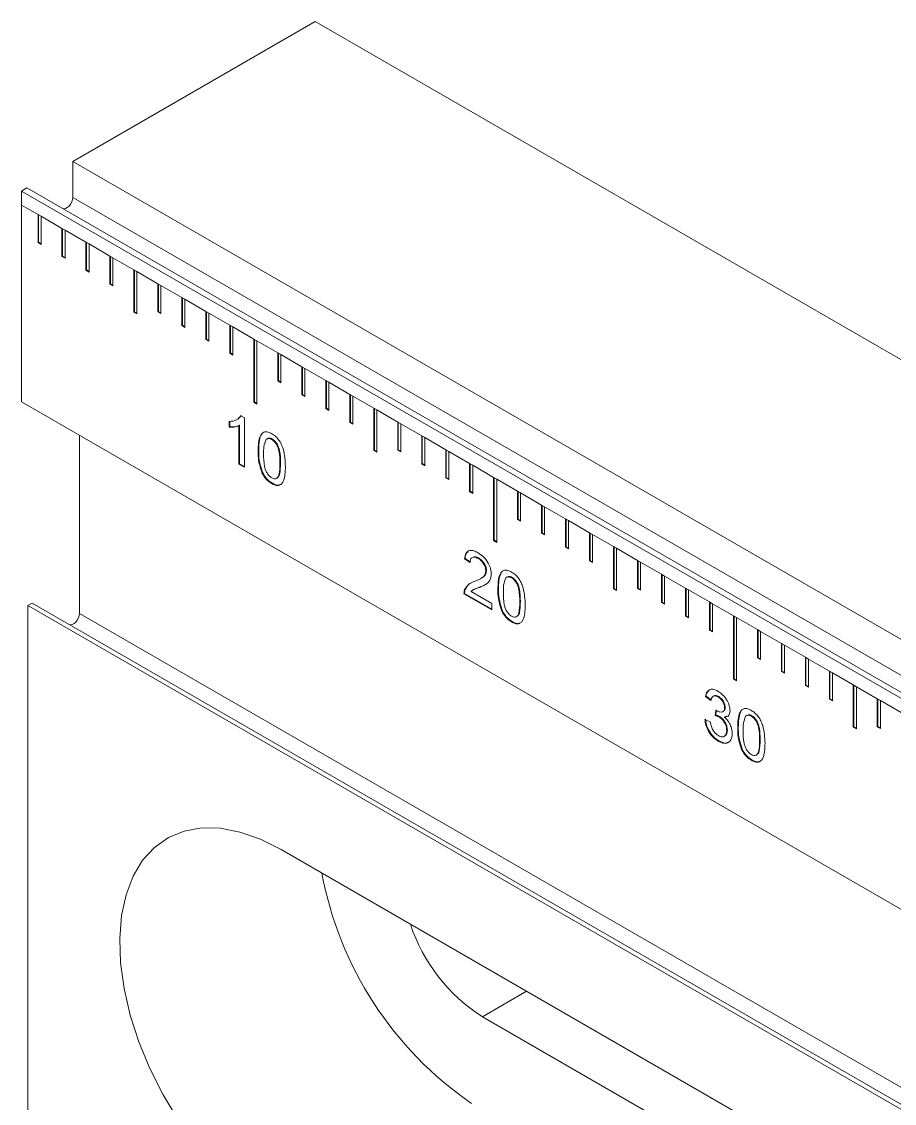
# Model space of a CAD drawing. Header units: inches. Extents: x 0.1 to 10.9, y 0 to 8.5.
# Drawn here: x 8.2543 to 8.592, y 3.1024 to 3.5212 of the extents above; entities that cross this region are included whole.
import ezdxf

# ---------------------------------------------------------------- set-up
doc = ezdxf.new("R2010")
doc.units = ezdxf.units.IN
doc.header["$MEASUREMENT"] = 0

msp = doc.modelspace()

# ---------------------------------------------------------------- linework, layer by layer
at = {"color": 7, "linetype": 'Continuous', "lineweight": 18}
for p, q in [((8.2740830136, 3.4670843556), (8.3678925133, 3.521239427)), ((10.6879098623, 2.1819219195), (8.3678925133, 3.521239427)), ((10.5941003627, 2.1277668481), (8.2740830136, 3.4670843556)), ((8.2740830136, 3.453178153), (8.2740830136, 3.4670843556)), ((8.2542840238, 3.455654642), (8.2563501854, 3.4568474117)), ((8.2542840238, 3.455654642), (8.2542840238, 3.4502114789)), ((8.2542840238, 3.455654642), (10.5743013728, 2.1163371346)), ((10.5763675344, 2.1175299043), (8.2563501854, 3.4568474117)), ((10.5941003627, 2.1138606456), (8.2740830136, 3.453178153)), ((8.2606173621, 3.4465553205), (8.2542840238, 3.4502114789)), ((8.2542840238, 3.4502114789), (8.2542840238, 3.3740010031)), ((8.2617958734, 3.4458749805), (8.2606173621, 3.4465553205)), ((8.2606173621, 3.4465553205), (8.2606173621, 3.4356681097)), ((8.2608530643, 3.4464192525), (8.2608530643, 3.4358041777)), ((8.2698969786, 3.4411983119), (8.2617958734, 3.4458749805)), ((8.2617958734, 3.4349877696), (8.2617958734, 3.4458749805)), ((8.2710754899, 3.4405179718), (8.2698969786, 3.4411983119)), ((8.2698969786, 3.4411983119), (8.2698969786, 3.4303111011)), ((8.2701326809, 3.4410622439), (8.2701326809, 3.4304471691)), ((8.2791765952, 3.4358413033), (8.2710754899, 3.4405179718)), ((8.2710754899, 3.429630761), (8.2710754899, 3.4405179718)), ((8.2608530643, 3.4358041777), (8.2606173621, 3.4356681097)), ((8.2606173621, 3.4356681097), (8.2617958734, 3.4349877696)), ((8.2608530643, 3.4358041777), (8.2617958734, 3.4352599057)), ((8.2803551065, 3.4351609632), (8.2791765952, 3.4358413033)), ((8.2791765952, 3.4358413033), (8.2791765952, 3.4249540925)), ((8.2794122974, 3.4357052353), (8.2794122974, 3.4250901605)), ((8.2884562117, 3.4304842947), (8.2803551065, 3.4351609632)), ((8.2803551065, 3.4242737524), (8.2803551065, 3.4351609632)), ((8.2701326809, 3.4304471691), (8.2698969786, 3.4303111011)), ((8.2698969786, 3.4303111011), (8.2710754899, 3.429630761)), ((8.2701326809, 3.4304471691), (8.2710754899, 3.4299028971)), ((8.289634723, 3.4298039546), (8.2884562117, 3.4304842947)), ((8.2884562117, 3.4304842947), (8.2884562117, 3.4195970839)), ((8.288691914, 3.4303482267), (8.288691914, 3.4197331519)), ((8.2977358283, 3.4251272861), (8.289634723, 3.4298039546)), ((8.289634723, 3.4189167438), (8.289634723, 3.4298039546)), ((8.2794122974, 3.4250901605), (8.2791765952, 3.4249540925)), ((8.2791765952, 3.4249540925), (8.2803551065, 3.4242737524)), ((8.2794122974, 3.4250901605), (8.2803551065, 3.4245458884)), ((8.2989143396, 3.424446946), (8.2977358283, 3.4251272861)), ((8.2977358283, 3.4251272861), (8.2977358283, 3.4087964699)), ((8.2979715305, 3.4249912181), (8.2979715305, 3.4089325379)), ((8.3070154448, 3.4197702775), (8.2989143396, 3.424446946)), ((8.2989143396, 3.4081161298), (8.2989143396, 3.424446946)), ((8.288691914, 3.4197331519), (8.2884562117, 3.4195970839)), ((8.2884562117, 3.4195970839), (8.289634723, 3.4189167438)), ((8.288691914, 3.4197331519), (8.289634723, 3.4191888798)), ((8.3081939561, 3.4190899374), (8.3070154448, 3.4197702775)), ((8.3070154448, 3.4197702775), (8.3070154448, 3.4088830667)), ((8.3072511471, 3.4196342095), (8.3072511471, 3.4090191347)), ((8.3162950614, 3.4144132689), (8.3081939561, 3.4190899374)), ((8.3081939561, 3.4082027266), (8.3081939561, 3.4190899374)), ((8.3174735727, 3.4137329288), (8.3162950614, 3.4144132689)), ((8.3162950614, 3.4144132689), (8.3162950614, 3.4035260581)), ((8.3165307636, 3.4142772009), (8.3165307636, 3.4036621261)), ((8.3255746779, 3.4090562603), (8.3174735727, 3.4137329288)), ((8.3174735727, 3.402845718), (8.3174735727, 3.4137329288)), ((8.2979715305, 3.4089325379), (8.2977358283, 3.4087964699)), ((8.2977358283, 3.4087964699), (8.2989143396, 3.4081161298)), ((8.2979715305, 3.4089325379), (8.2989143396, 3.4083882658)), ((8.3072511471, 3.4090191347), (8.3070154448, 3.4088830667)), ((8.3070154448, 3.4088830667), (8.3081939561, 3.4082027266)), ((8.3072511471, 3.4090191347), (8.3081939561, 3.4084748626)), ((8.3267531892, 3.4083759202), (8.3255746779, 3.4090562603)), ((8.3255746779, 3.4090562603), (8.3255746779, 3.3981690495)), ((8.3258103802, 3.4089201923), (8.3258103802, 3.3983051175)), ((8.3348542945, 3.4036992517), (8.3267531892, 3.4083759202)), ((8.3267531892, 3.3974887094), (8.3267531892, 3.4083759202)), ((8.3165307636, 3.4036621261), (8.3162950614, 3.4035260581)), ((8.3162950614, 3.4035260581), (8.3174735727, 3.402845718)), ((8.3165307636, 3.4036621261), (8.3174735727, 3.403117854)), ((8.3360328058, 3.4030189116), (8.3348542945, 3.4036992517)), ((8.3348542945, 3.4036992517), (8.3348542945, 3.3928120409)), ((8.3350899967, 3.4035631837), (8.3350899967, 3.3929481089)), ((8.344133911, 3.3983422431), (8.3360328058, 3.4030189116)), ((8.3360328058, 3.3921317008), (8.3360328058, 3.4030189116)), ((8.3258103802, 3.3983051175), (8.3255746779, 3.3981690495)), ((8.3255746779, 3.3981690495), (8.3267531892, 3.3974887094)), ((8.3258103802, 3.3983051175), (8.3267531892, 3.3977608454)), ((8.3453124223, 3.397661903), (8.344133911, 3.3983422431)), ((8.344133911, 3.3983422431), (8.344133911, 3.3738460187)), ((8.3443696133, 3.3982061751), (8.3443696133, 3.3739820867)), ((8.3534135276, 3.3929852345), (8.3453124223, 3.397661903)), ((8.3453124223, 3.3731656786), (8.3453124223, 3.397661903)), ((8.3350899967, 3.3929481089), (8.3348542945, 3.3928120409)), ((8.3348542945, 3.3928120409), (8.3360328058, 3.3921317008)), ((8.3350899967, 3.3929481089), (8.3360328058, 3.3924038368)), ((8.3545920389, 3.3923048944), (8.3534135276, 3.3929852345)), ((8.3534135276, 3.3929852345), (8.3534135276, 3.3820980236)), ((8.3536492298, 3.3928491665), (8.3536492298, 3.3822340917)), ((8.3626931441, 3.3876282259), (8.3545920389, 3.3923048944)), ((8.3545920389, 3.3814176836), (8.3545920389, 3.3923048944)), ((8.3638716554, 3.3869478858), (8.3626931441, 3.3876282259)), ((8.3626931441, 3.3876282259), (8.3626931441, 3.376741015)), ((8.3629288464, 3.3874921578), (8.3629288464, 3.3768770831)), ((8.3719727607, 3.3822712173), (8.3638716554, 3.3869478858)), ((8.3638716554, 3.3760606749), (8.3638716554, 3.3869478858)), ((8.3536492298, 3.3822340917), (8.3534135276, 3.3820980236)), ((8.3534135276, 3.3820980236), (8.3545920389, 3.3814176836)), ((8.3536492298, 3.3822340917), (8.3545920389, 3.3816898196)), ((8.373151272, 3.3815908772), (8.3719727607, 3.3822712173)), ((8.3719727607, 3.3822712173), (8.3719727607, 3.3713840064)), ((8.3722084629, 3.3821351492), (8.3722084629, 3.3715200744)), ((8.3812523772, 3.3769142086), (8.373151272, 3.3815908772)), ((8.373151272, 3.3707036663), (8.373151272, 3.3815908772)), ((8.3629288464, 3.3768770831), (8.3626931441, 3.376741015)), ((8.3626931441, 3.376741015), (8.3638716554, 3.3760606749)), ((8.3629288464, 3.3768770831), (8.3638716554, 3.376332811)), ((8.3824308885, 3.3762338686), (8.3812523772, 3.3769142086)), ((8.3812523772, 3.3769142086), (8.3812523772, 3.3660269978)), ((8.3814880795, 3.3767781406), (8.3814880795, 3.3661630658)), ((8.3905319938, 3.3715572), (8.3824308885, 3.3762338686)), ((8.3824308885, 3.3653466577), (8.3824308885, 3.3762338686)), ((8.2542840238, 3.3740010031), (10.5695873276, 2.0374048561)), ((8.2542840238, 3.3740005608), (8.2542840238, 3.3740010031)), ((10.5743013728, 2.0346830534), (8.2542840238, 3.3740005608)), ((8.3443696133, 3.3739820867), (8.344133911, 3.3738460187)), ((8.344133911, 3.3738460187), (8.3453124223, 3.3731656786)), ((8.3443696133, 3.3739820867), (8.3453124223, 3.3734378147)), ((8.3382172964, 3.3676658651), (8.3393666062, 3.3687048531)), ((8.3391309039, 3.3685687851), (8.3404926133, 3.367782687)), ((8.3404926133, 3.367782687), (8.3404926133, 3.3487300681)), ((8.3722084629, 3.3715200744), (8.3719727607, 3.3713840064)), ((8.3719727607, 3.3713840064), (8.373151272, 3.3707036663)), ((8.3722084629, 3.3715200744), (8.373151272, 3.3709758024)), ((8.3917105051, 3.3708768599), (8.3905319938, 3.3715572)), ((8.3905319938, 3.3715572), (8.3905319938, 3.3552263838)), ((8.390767696, 3.371421132), (8.390767696, 3.3553624518)), ((8.3998116103, 3.3662001914), (8.3917105051, 3.3708768599)), ((8.3917105051, 3.3545460437), (8.3917105051, 3.3708768599)), ((8.3345698385, 3.3641868655), (8.3345698385, 3.3664386774)), ((8.3348055408, 3.3643229335), (8.3345698385, 3.3641868655)), ((8.3348055408, 3.3643229335), (8.3348055408, 3.3665747454)), ((8.3386130388, 3.3649339516), (8.3383773366, 3.3647978836)), ((8.3383773366, 3.3499511913), (8.3383773366, 3.3647978836)), ((8.3386130388, 3.3500872594), (8.3386130388, 3.3649339516)), ((8.3814880795, 3.3661630658), (8.3812523772, 3.3660269978)), ((8.3812523772, 3.3660269978), (8.3824308885, 3.3653466577)), ((8.3814880795, 3.3661630658), (8.3824308885, 3.3656187938)), ((8.4009901216, 3.3655198513), (8.3998116103, 3.3662001914)), ((8.3998116103, 3.3662001914), (8.3998116103, 3.3553129806)), ((8.4000473126, 3.3660641234), (8.4000473126, 3.3554490486)), ((8.4090912269, 3.3608431828), (8.4009901216, 3.3655198513)), ((8.4009901216, 3.3546326405), (8.4009901216, 3.3655198513)), ((8.2766757385, 3.2920978944), (8.2766757385, 3.361074099)), ((8.3494405967, 3.3598499079), (8.3491459689, 3.3596798229)), ((8.3512815632, 3.3596281158), (8.3510458609, 3.3594920477)), ((8.4102697382, 3.3601628427), (8.4090912269, 3.3608431828)), ((8.4090912269, 3.3608431828), (8.4090912269, 3.349955972)), ((8.4093269291, 3.3607071148), (8.4093269291, 3.35009204)), ((8.4183708434, 3.3554861742), (8.4102697382, 3.3601628427)), ((8.4102697382, 3.3492756319), (8.4102697382, 3.3601628427)), ((8.3460165073, 3.355209872), (8.345780805, 3.355073804)), ((8.390767696, 3.3553624518), (8.3905319938, 3.3552263838)), ((8.3905319938, 3.3552263838), (8.3917105051, 3.3545460437)), ((8.390767696, 3.3553624518), (8.3917105051, 3.3548181797)), ((8.4000473126, 3.3554490486), (8.3998116103, 3.3553129806)), ((8.3998116103, 3.3553129806), (8.4009901216, 3.3546326405)), ((8.4000473126, 3.3554490486), (8.4009901216, 3.3549047765)), ((8.4195493547, 3.3548058341), (8.4183708434, 3.3554861742)), ((8.4183708434, 3.3554861742), (8.4183708434, 3.3445989634)), ((8.4186065457, 3.3553501062), (8.4186065457, 3.3447350314)), ((8.42765046, 3.3501291656), (8.4195493547, 3.3548058341)), ((8.4195493547, 3.3439186233), (8.4195493547, 3.3548058341)), ((8.3386130388, 3.3500872594), (8.3383773366, 3.3499511913)), ((8.3404926133, 3.3487300681), (8.3383773366, 3.3499511913)), ((8.3404926133, 3.3490022041), (8.3386130388, 3.3500872594)), ((8.3544776141, 3.3503330123), (8.3542419118, 3.3501969443)), ((8.4093269291, 3.35009204), (8.4090912269, 3.349955972)), ((8.4090912269, 3.349955972), (8.4102697382, 3.3492756319)), ((8.4093269291, 3.35009204), (8.4102697382, 3.3495477679)), ((8.4288289713, 3.3494488255), (8.42765046, 3.3501291656)), ((8.42765046, 3.3501291656), (8.42765046, 3.3392419548)), ((8.4278861622, 3.3499930976), (8.4278861622, 3.3393780228)), ((8.4369300765, 3.344772157), (8.4288289713, 3.3494488255)), ((8.4288289713, 3.3385616147), (8.4288289713, 3.3494488255)), ((8.3476194904, 3.3464794804), (8.3473837881, 3.3463434124)), ((8.351304699, 3.3425162556), (8.3510689968, 3.3423801875)), ((8.4186065457, 3.3447350314), (8.4183708434, 3.3445989634)), ((8.4183708434, 3.3445989634), (8.4195493547, 3.3439186233)), ((8.4186065457, 3.3447350314), (8.4195493547, 3.3441907593)), ((8.4381085878, 3.3440918169), (8.4369300765, 3.344772157)), ((8.4369300765, 3.344772157), (8.4369300765, 3.3202759326)), ((8.4371657788, 3.344636089), (8.4371657788, 3.3204120007)), ((8.4462096931, 3.3394151484), (8.4381085878, 3.3440918169)), ((8.4381085878, 3.3195955925), (8.4381085878, 3.3440918169)), ((8.4278861622, 3.3393780228), (8.42765046, 3.3392419548)), ((8.42765046, 3.3392419548), (8.4288289713, 3.3385616147)), ((8.4278861622, 3.3393780228), (8.4288289713, 3.3388337507)), ((8.4473882044, 3.3387348083), (8.4462096931, 3.3394151484)), ((8.4462096931, 3.3394151484), (8.4462096931, 3.3285279376)), ((8.4464453953, 3.3392790804), (8.4464453953, 3.3286640056)), ((8.4554893096, 3.3340581398), (8.4473882044, 3.3387348083)), ((8.4473882044, 3.3278475975), (8.4473882044, 3.3387348083)), ((8.4566678209, 3.3333777997), (8.4554893096, 3.3340581398)), ((8.4554893096, 3.3340581398), (8.4554893096, 3.323170929)), ((8.4557250119, 3.3339220718), (8.4557250119, 3.323306997)), ((8.4647689262, 3.3287011312), (8.4566678209, 3.3333777997)), ((8.4566678209, 3.3224905889), (8.4566678209, 3.3333777997)), ((8.4464453953, 3.3286640056), (8.4462096931, 3.3285279376)), ((8.4462096931, 3.3285279376), (8.4473882044, 3.3278475975)), ((8.4464453953, 3.3286640056), (8.4473882044, 3.3281197335)), ((8.4659474375, 3.3280207911), (8.4647689262, 3.3287011312)), ((8.4647689262, 3.3287011312), (8.4647689262, 3.3178139204)), ((8.4650046284, 3.3285650632), (8.4650046284, 3.3179499884)), ((8.4740485427, 3.3233441226), (8.4659474375, 3.3280207911)), ((8.4659474375, 3.3171335803), (8.4659474375, 3.3280207911)), ((8.4557250119, 3.323306997), (8.4554893096, 3.323170929)), ((8.4554893096, 3.323170929), (8.4566678209, 3.3224905889)), ((8.4557250119, 3.323306997), (8.4566678209, 3.3227627249)), ((8.475227054, 3.3226637825), (8.4740485427, 3.3233441226)), ((8.4740485427, 3.3233441226), (8.4740485427, 3.3124569117)), ((8.474284245, 3.3232080545), (8.474284245, 3.3125929798)), ((8.4833281593, 3.317987114), (8.475227054, 3.3226637825)), ((8.475227054, 3.3117765716), (8.475227054, 3.3226637825)), ((8.4371657788, 3.3204120007), (8.4369300765, 3.3202759326)), ((8.4369300765, 3.3202759326), (8.4381085878, 3.3195955925)), ((8.4371657788, 3.3204120007), (8.4381085878, 3.3198677286)), ((8.4650046284, 3.3179499884), (8.4647689262, 3.3178139204)), ((8.4647689262, 3.3178139204), (8.4659474375, 3.3171335803)), ((8.4650046284, 3.3179499884), (8.4659474375, 3.3174057163)), ((8.4845066706, 3.3173067739), (8.4833281593, 3.317987114)), ((8.4833281593, 3.317987114), (8.4833281593, 3.3016562977)), ((8.4835638615, 3.3178510459), (8.4835638615, 3.3017923657)), ((8.4926077758, 3.3126301054), (8.4845066706, 3.3173067739)), ((8.4845066706, 3.3009759576), (8.4845066706, 3.3173067739)), ((8.4259094849, 3.3133708971), (8.4256737827, 3.313234829)), ((8.4277890594, 3.3117694415), (8.4256737827, 3.313234829)), ((8.4280247616, 3.3119055095), (8.4259094849, 3.3133708971)), ((8.431151405, 3.3135202375), (8.4309157027, 3.3133841695)), ((8.474284245, 3.3125929798), (8.4740485427, 3.3124569117)), ((8.4740485427, 3.3124569117), (8.475227054, 3.3117765716)), ((8.474284245, 3.3125929798), (8.475227054, 3.3120487077)), ((8.4937862871, 3.3119497653), (8.4926077758, 3.3126301054)), ((8.4926077758, 3.3126301054), (8.4926077758, 3.3017428945)), ((8.4928434781, 3.3124940373), (8.4928434781, 3.3018789625)), ((8.5018873924, 3.3072730967), (8.4937862871, 3.3119497653)), ((8.4937862871, 3.3010625544), (8.4937862871, 3.3119497653)), ((8.4341590641, 3.3087001155), (8.4339233618, 3.3085640475)), ((8.4422367622, 3.3062798218), (8.4419421344, 3.3061097368)), ((8.4440777287, 3.3060580297), (8.4438420264, 3.3059219617)), ((8.5030659037, 3.3065927567), (8.5018873924, 3.3072730967)), ((8.5018873924, 3.3072730967), (8.5018873924, 3.2963858859)), ((8.5021230946, 3.3071370287), (8.5021230946, 3.2965219539)), ((8.5111670089, 3.3019160881), (8.5030659037, 3.3065927567)), ((8.5030659037, 3.2957055458), (8.5030659037, 3.3065927567)), ((8.4259194003, 3.3013809536), (8.425683698, 3.3012448856)), ((8.4281790635, 3.3005524013), (8.4362501662, 3.2958930529)), ((8.4292007428, 3.301308486), (8.4289061149, 3.301138401)), ((8.4316967498, 3.30232802), (8.4314610475, 3.302191952)), ((8.4388126728, 3.301639786), (8.4385769705, 3.3015037179)), ((8.4835638615, 3.3017923657), (8.4833281593, 3.3016562977)), ((8.4833281593, 3.3016562977), (8.4845066706, 3.3009759576)), ((8.4835638615, 3.3017923657), (8.4845066706, 3.3012480937)), ((8.4928434781, 3.3018789625), (8.4926077758, 3.3017428945)), ((8.4926077758, 3.3017428945), (8.4937862871, 3.3010625544)), ((8.4928434781, 3.3018789625), (8.4937862871, 3.3013346905)), ((8.5123455202, 3.301235748), (8.5111670089, 3.3019160881)), ((8.5111670089, 3.3019160881), (8.5111670089, 3.2910288773)), ((8.5114027112, 3.3017800201), (8.5114027112, 3.2911649453)), ((8.5204466255, 3.2965590795), (8.5123455202, 3.301235748)), ((8.5123455202, 3.2903485372), (8.5123455202, 3.301235748)), ((8.4256979573, 3.299814206), (8.425462255, 3.299678138)), ((8.4362501662, 3.2934504095), (8.425462255, 3.299678138)), ((8.4362501662, 3.2937225455), (8.4256979573, 3.299814206)), ((8.4472737796, 3.2967629263), (8.4470380773, 3.2966268582)), ((8.5021230946, 3.2965219539), (8.5018873924, 3.2963858859)), ((8.5018873924, 3.2963858859), (8.5030659037, 3.2957055458)), ((8.5021230946, 3.2965219539), (8.5030659037, 3.2959776819)), ((8.5216251368, 3.2958787394), (8.5204466255, 3.2965590795)), ((8.5204466255, 3.2965590795), (8.5204466255, 3.2856718687)), ((8.5206823277, 3.2964230115), (8.5206823277, 3.2858079367)), ((8.2566410464, 3.2951718176), (8.258307713, 3.2961339638)), ((10.5766583954, 1.9558543102), (8.2566410464, 3.2951718176)), ((8.2566410464, 3.0758398436), (8.2566410464, 3.2951718176)), ((8.258307713, 3.2961339638), (10.5783250621, 1.9568164564)), ((10.5966930876, 1.9527803869), (8.2766757385, 3.2920978944)), ((8.4362501662, 3.2958930529), (8.4362501662, 3.2934504095)), ((8.4404156559, 3.2929093943), (8.4401799536, 3.2927733263)), ((8.529726242, 3.2912020709), (8.5216251368, 3.2958787394)), ((8.5216251368, 3.2849915286), (8.5216251368, 3.2958787394)), ((8.4441008645, 3.2889461695), (8.4438651623, 3.2888101015)), ((8.5114027112, 3.2911649453), (8.5111670089, 3.2910288773)), ((8.5111670089, 3.2910288773), (8.5123455202, 3.2903485372)), ((8.5114027112, 3.2911649453), (8.5123455202, 3.2906206733)), ((8.5309047533, 3.2905217308), (8.529726242, 3.2912020709)), ((8.529726242, 3.2912020709), (8.529726242, 3.2667058466)), ((8.5299619443, 3.2910660029), (8.5299619443, 3.2668419146)), ((8.5390058586, 3.2858450623), (8.5309047533, 3.2905217308)), ((8.5309047533, 3.2660255065), (8.5309047533, 3.2905217308)), ((8.5206823277, 3.2858079367), (8.5204466255, 3.2856718687)), ((8.5204466255, 3.2856718687), (8.5216251368, 3.2849915286)), ((8.5206823277, 3.2858079367), (8.5216251368, 3.2852636646)), ((8.5401843699, 3.2851647222), (8.5390058586, 3.2858450623)), ((8.5390058586, 3.2858450623), (8.5390058586, 3.2749578515)), ((8.5392415608, 3.2857089943), (8.5392415608, 3.2750939195)), ((8.5482854751, 3.2804880537), (8.5401843699, 3.2851647222)), ((8.5401843699, 3.2742775114), (8.5401843699, 3.2851647222)), ((8.5494639864, 3.2798077136), (8.5482854751, 3.2804880537)), ((8.5482854751, 3.2804880537), (8.5482854751, 3.2696008429)), ((8.5485211774, 3.2803519857), (8.5485211774, 3.2697369109)), ((8.5575650917, 3.2751310451), (8.5494639864, 3.2798077136)), ((8.5494639864, 3.2689205028), (8.5494639864, 3.2798077136)), ((8.5392415608, 3.2750939195), (8.5390058586, 3.2749578515)), ((8.5390058586, 3.2749578515), (8.5401843699, 3.2742775114)), ((8.5392415608, 3.2750939195), (8.5401843699, 3.2745496474)), ((8.558743603, 3.274450705), (8.5575650917, 3.2751310451)), ((8.5575650917, 3.2751310451), (8.5575650917, 3.2642438343)), ((8.5578007939, 3.2749949771), (8.5578007939, 3.2643799023)), ((8.5668447082, 3.2697740365), (8.558743603, 3.274450705)), ((8.558743603, 3.2635634942), (8.558743603, 3.274450705)), ((8.5485211774, 3.2697369109), (8.5482854751, 3.2696008429)), ((8.5482854751, 3.2696008429), (8.5494639864, 3.2689205028)), ((8.5485211774, 3.2697369109), (8.5494639864, 3.2691926388)), ((8.5680232195, 3.2690936964), (8.5668447082, 3.2697740365)), ((8.5668447082, 3.2697740365), (8.5668447082, 3.2588868257)), ((8.5670804105, 3.2696379685), (8.5670804105, 3.2590228937)), ((8.5761243248, 3.2644170279), (8.5680232195, 3.2690936964)), ((8.5680232195, 3.2582064856), (8.5680232195, 3.2690936964)), ((8.5299619443, 3.2668419146), (8.529726242, 3.2667058466)), ((8.529726242, 3.2667058466), (8.5309047533, 3.2660255065)), ((8.5299619443, 3.2668419146), (8.5309047533, 3.2662976425)), ((8.5578007939, 3.2643799023), (8.5575650917, 3.2642438343)), ((8.5575650917, 3.2642438343), (8.558743603, 3.2635634942)), ((8.5578007939, 3.2643799023), (8.558743603, 3.2638356302)), ((8.5773028361, 3.2637366878), (8.5761243248, 3.2644170279)), ((8.5761243248, 3.2644170279), (8.5761243248, 3.2480862116)), ((8.576360027, 3.2642809599), (8.576360027, 3.2482222797)), ((8.5854039413, 3.2590600193), (8.5773028361, 3.2637366878)), ((8.5773028361, 3.2474058716), (8.5773028361, 3.2637366878)), ((8.5191287058, 3.260045115), (8.5188930035, 3.259909047)), ((8.5210082802, 3.2584436594), (8.5188930035, 3.259909047)), ((8.5212439825, 3.2585797274), (8.5191287058, 3.260045115)), ((8.5240202831, 3.2599081753), (8.5237845809, 3.2597721073)), ((8.5670804105, 3.2590228937), (8.5668447082, 3.2588868257)), ((8.5668447082, 3.2588868257), (8.5680232195, 3.2582064856)), ((8.5670804105, 3.2590228937), (8.5680232195, 3.2584786216)), ((8.5865824526, 3.2583796792), (8.5854039413, 3.2590600193)), ((8.5854039413, 3.2590600193), (8.5854039413, 3.2481728084)), ((8.5856396436, 3.2589239513), (8.5856396436, 3.2483088765)), ((8.5226806709, 3.2525929219), (8.5228988088, 3.2546653727)), ((8.5229163731, 3.25272899), (8.5231054184, 3.2545250418)), ((8.5265321742, 3.2557330174), (8.526296472, 3.2555969494)), ((8.5946835579, 3.2537030107), (8.5865824526, 3.2583796792)), ((8.5865824526, 3.2474924684), (8.5865824526, 3.2583796792)), ((8.5186814759, 3.2509933786), (8.5207967526, 3.2500165197)), ((8.5229163731, 3.25272899), (8.5226806709, 3.2525929219)), ((8.5242846927, 3.2521986067), (8.5240489905, 3.2520625387)), ((8.5263966643, 3.2521129307), (8.526160962, 3.2519768627)), ((8.5272255706, 3.2523399866), (8.5263966643, 3.2521129307)), ((8.5350329277, 3.2527097358), (8.5347382999, 3.2525396507)), ((8.5368738942, 3.2524879436), (8.5366381919, 3.2523518756)), ((8.5273782849, 3.2468670643), (8.5271425826, 3.2467309963)), ((8.5316088383, 3.2480696999), (8.531373136, 3.2479336319)), ((8.576360027, 3.2482222797), (8.5761243248, 3.2480862116)), ((8.5761243248, 3.2480862116), (8.5773028361, 3.2474058716)), ((8.576360027, 3.2482222797), (8.5773028361, 3.2476780076)), ((8.5856396436, 3.2483088765), (8.5854039413, 3.2481728084)), ((8.5854039413, 3.2481728084), (8.5865824526, 3.2474924684)), ((8.5856396436, 3.2483088765), (8.5865824526, 3.2477646044)), ((8.5240500292, 3.2427924991), (8.523814327, 3.2426564311)), ((8.5400699451, 3.2431928402), (8.5398342428, 3.2430567722)), ((8.5332118214, 3.2393393083), (8.5329761192, 3.2392032403)), ((8.53689703, 3.2353760834), (8.5366613278, 3.2352400154)), ((8.3546931867, 3.200647554), (8.5903954471, 3.0645795353)), ((8.4497110172, 3.145794928), (8.4325927837, 3.1359127822)), ((8.4325927837, 3.1359127822), (8.6333368108, 3.0200257221))]:
    msp.add_line(p, q, dxfattribs=at)
at = {"color": 7, "linetype": 'Continuous', "lineweight": 18, "flags": 128}
for points in [[(8.2701215075, 3.4488973967), (8.2706148983, 3.4487756369), (8.2712661587, 3.4488825132), (8.2719570196, 3.4492421463), (8.2726279845, 3.4498235648), (8.2732212703, 3.4505766972), (8.2736857837, 3.4514366845), (8.273981521, 3.4523294649), (8.2740830136, 3.453178153)], [(8.2727156791, 3.287816422), (8.2732076231, 3.2876953783), (8.2738588836, 3.2878022546), (8.2745497445, 3.2881618877), (8.2752207094, 3.2887433061), (8.2758139952, 3.2894964386), (8.2762785086, 3.2903564259), (8.2765742459, 3.2912492063), (8.2766757385, 3.2920978944)], [(8.3546931867, 3.200647554), (8.346662683, 3.204684854), (8.3387654746, 3.2074579181), (8.3311326445, 3.2089207173), (8.3238908871, 3.2090489711), (8.3171604057, 3.2078405506), (8.311052917, 3.2053155141), (8.3056697971, 3.2015157735), (8.3011003982, 3.1965043995), (8.2974205663, 3.190364574), (8.2946913814, 3.1831982096), (8.2929581443, 3.1751242582), (8.2922496243, 3.1662767364), (8.292577582, 3.1568025008), (8.2939365736, 3.1468588108), (8.2963040418, 3.1366107181), (8.2996406898, 3.1262283269), (8.3038911339, 3.1158839708), (8.3089848224, 3.1057493518), (8.3148372072, 3.0959926908)]]:
    msp.add_lwpolyline(points, dxfattribs=at)
at = {"color": 7, "linetype": 'Continuous', "lineweight": 18}
for centre, radius, start, end in [((8.5073023221, 3.2170405671), 0.1392018768216886, 190.5520342679, 235.4399133485), ((8.4692162284, 3.1931239133), 0.0679293030911283, 198.3311173306, 237.3748456792)]:
    msp.add_arc(centre, radius, start, end, dxfattribs=at)
for points, knots in [([(8.334569838524459, 3.366438677390615), (8.335598301498278, 3.366517867313482), (8.337433425855501, 3.366659168809016), (8.338612584050363, 3.367985689492422), (8.339130903899902, 3.368568785131354)], [0, 0, 0, 0, 0.5604323051834148, 1, 1, 1, 1]), ([(8.338377336577002, 3.364797883589118), (8.337723050618889, 3.36454780207629), (8.336554067796884, 3.364100992865469), (8.335176412680049, 3.364160614409995), (8.334569838524459, 3.364186865456128)], [0, 0, 0, 0, 0.5597053658943262, 1, 1, 1, 1]), ([(8.3386130388374, 3.364933951607755), (8.337958752879283, 3.364683870094928), (8.33678977005728, 3.364237060884106), (8.335412114940446, 3.364296682428633), (8.334805540784854, 3.364322933474765)], [0, 0, 0, 0, 0.5597053658943262, 1, 1, 1, 1]), ([(8.345780805012504, 3.355073804026952), (8.345806034511378, 3.35613678494697), (8.345856430016564, 3.358260071689041), (8.346390151709103, 3.360617117880238), (8.347320996647175, 3.3619662070092), (8.348352247719196, 3.362500240759377), (8.34966779435039, 3.362389244866148), (8.350601624523366, 3.361914617067919), (8.351068996752147, 3.361677070822017)], [0, 0, 0, 0, 0.250489911911182, 0.5003494408670899, 0.6254231355674358, 0.7502054517704674, 0.8749804427805842, 0.9999999999999999, 0.9999999999999999, 0.9999999999999999, 0.9999999999999999]), ([(8.346016507272898, 3.355209872045589), (8.346040362422263, 3.356275547085215), (8.346088012687119, 3.35840421528648), (8.346638865849885, 3.360727678877674), (8.347478603411872, 3.36205864845567), (8.348110680481593, 3.362299966088217), (8.348381577521062, 3.362403390552356)], [0, 0, 0, 0, 0.3482738728588109, 0.6956712796294571, 0.8695700994010707, 1, 1, 1, 1]), ([(8.348851261341334, 3.35945367551849), (8.348507289731513, 3.358540991131388), (8.347890921425892, 3.356905537177674), (8.347894500138551, 3.354793641434251), (8.34789608170836, 3.353860314043568)], [0, 0, 0, 0, 0.5580618060380502, 1, 1, 1, 1]), ([(8.351045860913285, 3.359492047748577), (8.350558560606611, 3.359695394935746), (8.349685794251311, 3.360059594549364), (8.349106924843763, 3.359639301968651), (8.348851261341334, 3.35945367551849)], [0, 0, 0, 0, 0.5583399310858557, 1, 1, 1, 1]), ([(8.35128156317368, 3.359628115767214), (8.35078694999447, 3.359850983032657), (8.350072227247546, 3.360173029251502), (8.349594623134667, 3.359862140290318), (8.349447537799444, 3.35976639738141)], [0, 0, 0, 0, 0.6920350322429505, 1, 1, 1, 1]), ([(8.354241911795931, 3.35019694431103), (8.354226975879454, 3.351767658300368), (8.354208303318025, 3.353731331135553), (8.353544360619525, 3.356335822239752), (8.352913787227676, 3.357622551986569), (8.352058738555378, 3.358797060820287), (8.351383491961027, 3.359260381893774), (8.351045860913285, 3.359492047748577)], [0, 0, 0, 0, 0.5003519011147504, 0.625529181583357, 0.7505162422102173, 0.8752552574980957, 1, 1, 1, 1]), ([(8.351068996752147, 3.361677070822017), (8.351536237399465, 3.361372567763744), (8.352470223146488, 3.360763884598049), (8.35378404111654, 3.359362931792839), (8.354836043137128, 3.357645836784299), (8.35614071216895, 3.353998870686127), (8.356261036362923, 3.351202662515414), (8.35635718849179, 3.348968187806055)], [0, 0, 0, 0, 0.1253833466815562, 0.2506337138824943, 0.375701223189616, 0.5011173193480879, 1, 1, 1, 1]), ([(8.354477614056327, 3.350333012329667), (8.354462678139848, 3.351903726319005), (8.35444400557842, 3.35386739915419), (8.35378006287992, 3.356471890258389), (8.353149489488072, 3.357758620005206), (8.352294440815774, 3.358933128838923), (8.351619194221424, 3.359396449912411), (8.35128156317368, 3.359628115767214)], [0, 0, 0, 0, 0.5003519011147504, 0.625529181583357, 0.7505162422102173, 0.8752552574980957, 1, 1, 1, 1]), ([(8.347383788133582, 3.346343412405715), (8.346821194708287, 3.348052841935357), (8.345812914582858, 3.351116482111484), (8.345790647608773, 3.353860760018752), (8.345780805012504, 3.355073804026952)], [0, 0, 0, 0, 0.5579733360867752, 1, 1, 1, 1]), ([(8.347619490393978, 3.346479480424353), (8.347056896968683, 3.348188909953995), (8.346048616843252, 3.351252550130121), (8.346026349869168, 3.353996828037389), (8.346016507272898, 3.355209872045589)], [0, 0, 0, 0, 0.5579733360867752, 1, 1, 1, 1]), ([(8.34789608170836, 3.353860314043568), (8.347913163701648, 3.352295211868515), (8.347934520086682, 3.35033847742275), (8.34857566099599, 3.347740435831137), (8.349218428013662, 3.346462160294827), (8.350058542632222, 3.345281192945226), (8.350732240729418, 3.344812732285287), (8.351068996752147, 3.344578566641503)], [0, 0, 0, 0, 0.5003628863142627, 0.6255676534343018, 0.7505383418046903, 0.8753036171741957, 1, 1, 1, 1]), ([(8.351068996752147, 3.344578566641503), (8.35140517186475, 3.344425874056775), (8.352077725548098, 3.34412039647551), (8.352918546087581, 3.344327951174852), (8.353559231892973, 3.344866709475838), (8.354204099807722, 3.346719330118433), (8.354225108112422, 3.348651489257396), (8.354241911795931, 3.35019694431103)], [0, 0, 0, 0, 0.1246575962272957, 0.2493906370722697, 0.3743767921105128, 0.4995895892802409, 1, 1, 1, 1]), ([(8.35635718849179, 3.348968187806055), (8.356332427534031, 3.347905905258092), (8.356282964123839, 3.345783850128913), (8.355745715317157, 3.343432513522611), (8.354815251839183, 3.342085345317499), (8.353784009633937, 3.341553648049258), (8.352469349658634, 3.341664994751959), (8.351536075884937, 3.342141639362185), (8.351068996752147, 3.34238018753258)], [0, 0, 0, 0, 0.2504728988910704, 0.5003539791096067, 0.6253966422443586, 0.7501788279235875, 0.8749710324079732, 1, 1, 1, 1]), ([(8.353497598477631, 3.344851717964913), (8.353583496376533, 3.34491756721873), (8.35388859883939, 3.345151458498654), (8.354395921759496, 3.346915111328495), (8.354441309921944, 3.348814093875075), (8.354477614056327, 3.350333012329667)], [0, 0, 0, 0, 0.0727240119214351, 0.2583098705524182, 1, 1, 1, 1]), ([(8.351068996752147, 3.34238018753258), (8.350275245495444, 3.342917138407429), (8.348857112637118, 3.343876466247858), (8.347834172564767, 3.345589285165314), (8.347383788133582, 3.346343412405715)], [0, 0, 0, 0, 0.5597157220084191, 0.9999999999999999, 0.9999999999999999, 0.9999999999999999, 0.9999999999999999]), ([(8.351304699012541, 3.342516255551217), (8.35051094775584, 3.343053206426066), (8.349092814897514, 3.344012534266496), (8.348069874825162, 3.34572535318395), (8.347619490393978, 3.346479480424353)], [0, 0, 0, 0, 0.5597157220084191, 0.9999999999999999, 0.9999999999999999, 0.9999999999999999, 0.9999999999999999]), ([(8.354241021482919, 3.341929149075423), (8.354153874927038, 3.341880177639806), (8.353734920113764, 3.341644748729759), (8.35269127242272, 3.341827214873758), (8.351767182078756, 3.342286430254612), (8.351304699012541, 3.342516255551217)], [0, 0, 0, 0, 0.1159800565651649, 0.5575711220159825, 1, 1, 1, 1]), ([(8.42567378267782, 3.313234829044763), (8.425795807446828, 3.314010004877639), (8.42603914007551, 3.315555802297567), (8.427456843023695, 3.316605702530299), (8.429227407232078, 3.316447606855028), (8.430383232489298, 3.315853377545561), (8.430961974417462, 3.315555836533905)], [0, 0, 0, 0, 0.2802564645789009, 0.5588663906830709, 0.779116683911577, 1, 1, 1, 1]), ([(8.425909484938215, 3.3133708970634), (8.425993270540848, 3.314202034531671), (8.42611194997368, 3.315379312252912), (8.426851116791612, 3.315819792201915), (8.427068444771859, 3.315949301015531)], [0, 0, 0, 0, 0.7059824995202623, 1, 1, 1, 1]), ([(8.43091570273974, 3.313384169495948), (8.430459440105022, 3.313607905978639), (8.429549194347272, 3.314054261144999), (8.428450256618225, 3.313836683986553), (8.42786812943775, 3.312962535777269), (8.427815445840338, 3.312167588894681), (8.427789059373676, 3.311769441455148)], [0, 0, 0, 0, 0.2804307713693902, 0.5594604961218311, 0.7793567352434013, 1, 1, 1, 1]), ([(8.431151405000136, 3.313520237514584), (8.430681479817624, 3.31377635408969), (8.429971677240433, 3.31416320759709), (8.429424962997278, 3.313983040393457), (8.429240201216333, 3.313922152985038)], [0, 0, 0, 0, 0.6620505442138306, 1, 1, 1, 1]), ([(8.433923361791662, 3.308564047522002), (8.433867296395924, 3.309083331347979), (8.433755074565822, 3.310122742209634), (8.43290209979528, 3.311639313248984), (8.431909163924795, 3.312741188717622), (8.431247098678758, 3.313169685808), (8.43091570273974, 3.313384169495948)], [0, 0, 0, 0, 0.2790686213452553, 0.5585903925037369, 0.7790529675995316, 1, 1, 1, 1]), ([(8.430961974417462, 3.315555836533905), (8.431681802278499, 3.315082616834891), (8.433118070592059, 3.314138404342106), (8.434837589271883, 3.311826697828708), (8.435884276599534, 3.309409153826793), (8.435987174409929, 3.308047067876443), (8.43603863848752, 3.307365824060208)], [0, 0, 0, 0, 0.2804919969428536, 0.5596640380602412, 0.779767091011539, 1, 1, 1, 1]), ([(8.434159064052059, 3.308700115540639), (8.43410299865632, 3.309219399366616), (8.433990776826217, 3.310258810228271), (8.433137802055674, 3.311775381267621), (8.43214486618519, 3.31287725673626), (8.431482800939154, 3.313305753826637), (8.431151405000136, 3.313520237514584)], [0, 0, 0, 0, 0.2790686213452553, 0.5585903925037369, 0.7790529675995316, 1, 1, 1, 1]), ([(8.438576970522549, 3.301503717949346), (8.438602200021423, 3.302566698869364), (8.43865259552661, 3.304689985611434), (8.439186317219148, 3.307047031802633), (8.440117162157222, 3.308396120931593), (8.441148413229243, 3.308930154681772), (8.442463959860437, 3.308819158788541), (8.44339779003341, 3.308344530990313), (8.443865162262192, 3.308106984744411)], [0, 0, 0, 0, 0.2504899119111793, 0.5003494408670838, 0.6254231355674355, 0.7502054517704667, 0.8749804427805844, 1, 1, 1, 1]), ([(8.429487890970037, 3.304479836802705), (8.430542154157996, 3.304913085478844), (8.432009759854358, 3.305516196952627), (8.433633302849783, 3.306843588619709), (8.433826887134067, 3.307991816642202), (8.433923361791662, 3.308564047522002)], [0, 0, 0, 0, 0.561302126970944, 0.7813705423206537, 0.9999999999999999, 0.9999999999999999, 0.9999999999999999, 0.9999999999999999]), ([(8.43603863848752, 3.307365824060208), (8.435927040380768, 3.306520301792216), (8.4357033157454, 3.304825253671693), (8.433927155007668, 3.30321632820935), (8.432397005206214, 3.302580731822913), (8.431461047512892, 3.302191952026865)], [0, 0, 0, 0, 0.2787557076429736, 0.5588313356280389, 1, 1, 1, 1]), ([(8.432462335712986, 3.305979636045318), (8.43257058330721, 3.306030504722763), (8.433082977381353, 3.306271293527991), (8.433861179234732, 3.306996725546695), (8.434059986479866, 3.308133561841752), (8.434159064052059, 3.308700115540639)], [0, 0, 0, 0, 0.1184460388245763, 0.5606687966912093, 1, 1, 1, 1]), ([(8.438812672782944, 3.301639785967983), (8.4388330663935, 3.302710945537294), (8.438873802292047, 3.304850568995558), (8.439467804048839, 3.307105667111796), (8.440082529506093, 3.308296996453055), (8.440444107985622, 3.308470743524663), (8.440461776854885, 3.308479233837187)], [0, 0, 0, 0, 0.3964395267941011, 0.7918813738070826, 0.9898300894383101, 1, 1, 1, 1]), ([(8.441647426851379, 3.305883589440884), (8.44130345524156, 3.304970905053782), (8.440687086935938, 3.303335451100068), (8.440690665648596, 3.301223555356646), (8.440692247218406, 3.300290227965962)], [0, 0, 0, 0, 0.5580618060380467, 1, 1, 1, 1]), ([(8.44384202642333, 3.305921961670971), (8.443354726116658, 3.30612530885814), (8.442481959761356, 3.306489508471758), (8.44190309035381, 3.306069215891045), (8.441647426851379, 3.305883589440884)], [0, 0, 0, 0, 0.5583399310858069, 1, 1, 1, 1]), ([(8.444077728683725, 3.306058029689608), (8.443583115504515, 3.30628089695505), (8.44286839275759, 3.306602943173896), (8.442390788644712, 3.306292054212712), (8.442243703309487, 3.306196311303804)], [0, 0, 0, 0, 0.6920350322424147, 1, 1, 1, 1]), ([(8.447038077305976, 3.296626858233424), (8.447023141389499, 3.298197572222763), (8.44700446882807, 3.300161245057948), (8.446340526129571, 3.302765736162146), (8.445709952737722, 3.304052465908963), (8.444854904065423, 3.305226974742681), (8.444179657471073, 3.305690295816168), (8.44384202642333, 3.305921961670971)], [0, 0, 0, 0, 0.5003519011147408, 0.6255291815833409, 0.7505162422102165, 0.8752552574980808, 1, 1, 1, 1]), ([(8.443865162262192, 3.308106984744411), (8.444332402909511, 3.307802481686138), (8.445266388656535, 3.307193798520443), (8.446580206626583, 3.305792845715234), (8.447632208647173, 3.304075750706693), (8.448936877678992, 3.300428784608522), (8.44905720187297, 3.297632576437809), (8.449153354001835, 3.29539810172845)], [0, 0, 0, 0, 0.125383346681557, 0.2506337138824994, 0.3757012231896116, 0.5011173193480847, 1, 1, 1, 1]), ([(8.447273779566373, 3.296762926252061), (8.447258843649895, 3.2983336402414), (8.447240171088463, 3.300297313076585), (8.446576228389965, 3.302901804180783), (8.445945654998118, 3.3041885339276), (8.445090606325818, 3.305363042761318), (8.444415359731469, 3.305826363834805), (8.444077728683725, 3.306058029689608)], [0, 0, 0, 0, 0.5003519011147408, 0.6255291815833409, 0.7505162422102165, 0.8752552574980808, 1, 1, 1, 1]), ([(8.425462255008235, 3.29967813802477), (8.425468412127291, 3.299997462221191), (8.425479407650185, 3.300567718615466), (8.425621272625753, 3.301037962352574), (8.425683698037332, 3.301244885581607)], [0, 0, 0, 0, 0.5599660076193522, 1, 1, 1, 1]), ([(8.425683698037332, 3.301244885581607), (8.426212850013371, 3.302123165304938), (8.427160525526086, 3.303696105074235), (8.428774922228643, 3.304239747208915), (8.429487890970037, 3.304479836802705)], [0, 0, 0, 0, 0.5583683116637195, 1, 1, 1, 1]), ([(8.42569795726863, 3.299814206043407), (8.425704114387687, 3.300133530239828), (8.42571510991058, 3.300703786634103), (8.425856974886148, 3.301174030371211), (8.425919400297728, 3.301380953600244)], [0, 0, 0, 0, 0.5599660076193522, 1, 1, 1, 1]), ([(8.425919400297728, 3.301380953600244), (8.426418562153145, 3.302305532677317), (8.427042479514016, 3.303461191771499), (8.428131715784236, 3.303898482138191), (8.428349514213915, 3.30398592061025)], [0, 0, 0, 0, 0.800044824402981, 1, 1, 1, 1]), ([(8.431461047512892, 3.302191952026865), (8.431067261060454, 3.302044636963678), (8.43041867875728, 3.301802003063037), (8.429526853868829, 3.301443842648819), (8.428781594774232, 3.301114966462536), (8.4283798861852, 3.300739903344986), (8.428179063514476, 3.300552401312387)], [0, 0, 0, 0, 0.3400427743838852, 0.5600642795686313, 0.7800667729381531, 1, 1, 1, 1]), ([(8.431696749773288, 3.302328020045502), (8.43130407533152, 3.302178851955368), (8.430657324555145, 3.301933166043979), (8.429803393852097, 3.301609909644028), (8.429370995483094, 3.301382452532756), (8.429177303491313, 3.301280563570897)], [0, 0, 0, 0, 0.4603914309630887, 0.7582834117534274, 1, 1, 1, 1]), ([(8.440179953643627, 3.29277332632811), (8.439617360218332, 3.294482755857752), (8.438609080092903, 3.297546396033878), (8.43858681311882, 3.300290673941146), (8.438576970522549, 3.301503717949346)], [0, 0, 0, 0, 0.5579733360867887, 1, 1, 1, 1]), ([(8.440415655904022, 3.292909394346747), (8.439853062478727, 3.29461882387639), (8.438844782353298, 3.297682464052515), (8.438822515379213, 3.300426741959783), (8.438812672782944, 3.301639785967983)], [0, 0, 0, 0, 0.5579733360867887, 1, 1, 1, 1]), ([(8.440692247218406, 3.300290227965962), (8.440709329211693, 3.298725125790908), (8.440730685596726, 3.296768391345145), (8.441371826506037, 3.294170349753531), (8.442014593523709, 3.292892074217222), (8.442854708142269, 3.291711106867619), (8.443528406239464, 3.291242646207681), (8.443865162262192, 3.291008480563898)], [0, 0, 0, 0, 0.5003628863142535, 0.6255676534342974, 0.7505383418046858, 0.8753036171741971, 1, 1, 1, 1]), ([(8.443865162262192, 3.291008480563898), (8.444201337374794, 3.290855787979168), (8.444873891058144, 3.290550310397904), (8.445714711597628, 3.290757865097246), (8.446355397403018, 3.291296623398232), (8.447000265317769, 3.293149244040828), (8.447021273622466, 3.295081403179789), (8.447038077305976, 3.296626858233424)], [0, 0, 0, 0, 0.1246575962272801, 0.2493906370722529, 0.3743767921105196, 0.4995895892802355, 1, 1, 1, 1]), ([(8.446293763987676, 3.291281631887307), (8.446379661886578, 3.291347481141125), (8.446684764349435, 3.291581372421048), (8.447192087269542, 3.293345025250888), (8.44723747543199, 3.29524400779747), (8.447273779566373, 3.296762926252061)], [0, 0, 0, 0, 0.0727240119212775, 0.258309870552276, 1, 1, 1, 1]), ([(8.443865162262192, 3.288810101454974), (8.44307141100549, 3.289347052329823), (8.441653278147163, 3.290306380170252), (8.440630338074811, 3.292019199087707), (8.440179953643627, 3.29277332632811)], [0, 0, 0, 0, 0.5597157220084258, 0.9999999999999999, 0.9999999999999999, 0.9999999999999999, 0.9999999999999999]), ([(8.444100864522587, 3.288946169473612), (8.443307113265885, 3.28948312034846), (8.441888980407558, 3.290442448188889), (8.440866040335207, 3.292155267106345), (8.440415655904022, 3.292909394346747)], [0, 0, 0, 0, 0.5597157220084258, 0.9999999999999999, 0.9999999999999999, 0.9999999999999999, 0.9999999999999999]), ([(8.449153354001835, 3.29539810172845), (8.449128593044078, 3.294335819180486), (8.449079129633883, 3.292213764051307), (8.448541880827204, 3.289862427445005), (8.447611417349227, 3.288515259239893), (8.446580175143984, 3.287983561971652), (8.44526551516868, 3.288094908674353), (8.444332241394982, 3.288571553284579), (8.443865162262192, 3.288810101454974)], [0, 0, 0, 0, 0.2504728988910665, 0.5003539791096038, 0.6253966422443648, 0.7501788279235857, 0.8749710324079849, 1, 1, 1, 1]), ([(8.447037186992963, 3.288359062997817), (8.446950040437084, 3.288310091562199), (8.446531085623809, 3.288074662652153), (8.445487437932764, 3.288257128796152), (8.444563347588803, 3.288716344177006), (8.444100864522587, 3.288946169473612)], [0, 0, 0, 0, 0.115980056564712, 0.5575711220158002, 1, 1, 1, 1]), ([(8.518893003527037, 3.259909047009193), (8.519055630848019, 3.260555970120623), (8.51938031472198, 3.261847545857752), (8.520623980570715, 3.262780225124039), (8.522165171071526, 3.262782303659968), (8.523200444593963, 3.262266664098747), (8.52371847848946, 3.262008646517127)], [0, 0, 0, 0, 0.280253182385546, 0.5595227689760452, 0.7795924159936106, 0.9999999999999999, 0.9999999999999999, 0.9999999999999999, 0.9999999999999999]), ([(8.51912870578743, 3.26004511502783), (8.519261826075965, 3.260735341979486), (8.519450412013875, 3.261713157596343), (8.520102592889677, 3.262116985896715), (8.520294408017508, 3.26223575720684)], [0, 0, 0, 0, 0.7058866106813871, 1, 1, 1, 1]), ([(8.523784580886206, 3.259772107306823), (8.523395338808967, 3.259956190207439), (8.522618066997854, 3.260323782659343), (8.5217044223265, 3.260084089212917), (8.521201230373354, 3.259364339281131), (8.52107264464418, 3.258750780333128), (8.521008280222894, 3.258443659419578)], [0, 0, 0, 0, 0.2800014393778841, 0.5591307790851029, 0.7793200501372436, 1, 1, 1, 1]), ([(8.524020283146601, 3.259908175325461), (8.523618314745503, 3.260122940659704), (8.523044837109838, 3.260429340654748), (8.522611224102903, 3.260272974539848), (8.52248154400678, 3.260226210322708)], [0, 0, 0, 0, 0.7009312588660683, 1, 1, 1, 1]), ([(8.52371847848946, 3.262008646517127), (8.52437388610385, 3.26155606037762), (8.525683408895805, 3.260651780579833), (8.527269725326404, 3.258555901957896), (8.528231073763891, 3.256341564075581), (8.528351534749323, 3.255084389539749), (8.528411748658394, 3.254455975344758)], [0, 0, 0, 0, 0.2802303652255038, 0.5599081277124761, 0.7800146505016621, 1, 1, 1, 1]), ([(8.526296471962537, 3.255596949350591), (8.526255904984785, 3.256039496972463), (8.526174797056493, 3.256924308283771), (8.525475130723315, 3.258236130595061), (8.524638074488186, 3.25921616780853), (8.524069237157212, 3.259586690961437), (8.523784580886206, 3.259772107306823)], [0, 0, 0, 0, 0.2795046166833878, 0.5588299070690663, 0.7792306751068027, 1, 1, 1, 1]), ([(8.526532174222933, 3.255733017369228), (8.52649160724518, 3.2561755649911), (8.52641049931689, 3.257060376302408), (8.52571083298371, 3.258372198613698), (8.52487377674858, 3.259352235827167), (8.524304939417608, 3.259722758980075), (8.524020283146601, 3.259908175325461)], [0, 0, 0, 0, 0.2795046166833878, 0.5588299070690663, 0.7792306751068027, 1, 1, 1, 1]), ([(8.522898808769815, 3.254665372720298), (8.522955431439549, 3.254625531248314), (8.523056542783255, 3.254554386161258), (8.523158165929404, 3.254491006634203), (8.523202879794846, 3.254463119841165)], [0, 0, 0, 0, 0.560003137709753, 1, 1, 1, 1]), ([(8.523202879794846, 3.254463119841165), (8.523621195129753, 3.254264903081074), (8.52445736055993, 3.253868690012511), (8.525532075317223, 3.253859233511535), (8.526221433545237, 3.254489122720625), (8.52627142524829, 3.2552271732008), (8.526296471962537, 3.255596949350591)], [0, 0, 0, 0, 0.2806460582289372, 0.5609799890778161, 0.7800433253815972, 1, 1, 1, 1]), ([(8.528411748658394, 3.254455975344758), (8.528374347672328, 3.254024411741833), (8.528299544266549, 3.253161267993379), (8.527582879111598, 3.252114953040449), (8.5266997765848, 3.252029190003432), (8.52616096204921, 3.251976862703306)], [0, 0, 0, 0, 0.2804962977166746, 0.5610033473578357, 1, 1, 1, 1]), ([(8.526184904570542, 3.254533259054751), (8.52624959355651, 3.254587652665811), (8.52652385854958, 3.25481826786462), (8.526528572284244, 3.255336793095955), (8.526532174222933, 3.255733017369228)], [0, 0, 0, 0, 0.2358630798863902, 1, 1, 1, 1]), ([(8.531373136032594, 3.24793363187174), (8.53139836553147, 3.248996612791758), (8.531448761036655, 3.251119899533829), (8.531982482729195, 3.253476945725027), (8.532913327667266, 3.254826034853988), (8.533944578739288, 3.255360068604165), (8.535260125370481, 3.255249072710936), (8.536193955543455, 3.254774444912707), (8.536661327772237, 3.254536898666805)], [0, 0, 0, 0, 0.2504899119111815, 0.5003494408670889, 0.6254231355674418, 0.7502054517704745, 0.8749804427805831, 1, 1, 1, 1]), ([(8.531608838292989, 3.248069699890377), (8.531629231903546, 3.249140859459688), (8.531669967802092, 3.251280482917953), (8.532263969558885, 3.25353558103419), (8.532878695016137, 3.254726910375449), (8.533240273495666, 3.254900657447056), (8.533257942364932, 3.254909147759582)], [0, 0, 0, 0, 0.3964395267940952, 0.7918813738070718, 0.9898300894382968, 1, 1, 1, 1]), ([(8.536661327772237, 3.254536898666805), (8.537128568419556, 3.254232395608532), (8.538062554166578, 3.253623712442837), (8.53937637213663, 3.252222759637628), (8.540428374157218, 3.250505664629088), (8.541733043189039, 3.246858698530916), (8.541853367383014, 3.244062490360202), (8.54194951951188, 3.241828015650844)], [0, 0, 0, 0, 0.1253833466815669, 0.2506337138824972, 0.3757012231896249, 0.5011173193480908, 1, 1, 1, 1]), ([(8.523814326964741, 3.242656431080689), (8.523095179613238, 3.243146995108086), (8.521658326127797, 3.244127140041004), (8.519990348434382, 3.246502322097459), (8.518964307282634, 3.248899397632874), (8.51877579867838, 3.250295046720433), (8.51868147585745, 3.250993378552482)], [0, 0, 0, 0, 0.2798967339576131, 0.5592325368501447, 0.7794560589816774, 1, 1, 1, 1]), ([(8.524050029225137, 3.242792499099326), (8.523330881873633, 3.243283063126723), (8.521894028388193, 3.244263208059641), (8.520226050694777, 3.246638390116097), (8.519200009543027, 3.249035465651511), (8.519011500938774, 3.25043111473907), (8.518917178117846, 3.251129446571119)], [0, 0, 0, 0, 0.2798967339576131, 0.5592325368501447, 0.7794560589816774, 1, 1, 1, 1]), ([(8.524048990473188, 3.252062538714378), (8.523789772504278, 3.252189977415898), (8.523326694812061, 3.252417639178883), (8.522878138060534, 3.252539344060571), (8.522680670860556, 3.252592921945931)], [0, 0, 0, 0, 0.559772092816833, 1, 1, 1, 1]), ([(8.524284692733584, 3.252198606733014), (8.524025474764674, 3.252326045434535), (8.523562397072457, 3.252553707197519), (8.523113840320928, 3.252675412079208), (8.522916373120951, 3.252728989964567)], [0, 0, 0, 0, 0.559772092816833, 1, 1, 1, 1]), ([(8.52714258264088, 3.246730996330547), (8.527095651887642, 3.247287358251481), (8.52700184450051, 3.248399440510972), (8.526169992359451, 3.250071354146827), (8.525127402770078, 3.251346387084732), (8.524408615409985, 3.251823719122565), (8.524048990473188, 3.252062538714378)], [0, 0, 0, 0, 0.2797467444256019, 0.5591708920400901, 0.7794436172783775, 1, 1, 1, 1]), ([(8.527378284901275, 3.246867064349185), (8.527331354148036, 3.247423426270119), (8.527237546760906, 3.248535508529609), (8.526405694619847, 3.250207422165464), (8.525363105030474, 3.251482455103369), (8.524644317670381, 3.251959787141203), (8.524284692733584, 3.252198606733014)], [0, 0, 0, 0, 0.2797467444256019, 0.5591708920400901, 0.7794436172783775, 1, 1, 1, 1]), ([(8.52616096204921, 3.251976862703306), (8.526658864656758, 3.251501200239203), (8.527653815535476, 3.250550691486175), (8.528671642310272, 3.24868953988659), (8.529189878648767, 3.246947475706607), (8.529235187691661, 3.245976596474485), (8.529257859336736, 3.245490789934381)], [0, 0, 0, 0, 0.2798163851220595, 0.5591526415714004, 0.7794097115005213, 1, 1, 1, 1]), ([(8.534443592361423, 3.252313503363279), (8.534099620751604, 3.251400818976176), (8.533483252445984, 3.249765365022462), (8.533486831158642, 3.24765346927904), (8.53348841272845, 3.246720141888356)], [0, 0, 0, 0, 0.5580618060380502, 1, 1, 1, 1]), ([(8.536638191933376, 3.252351875593366), (8.536150891626702, 3.252555222780534), (8.5352781252714, 3.252919422394152), (8.534699255863854, 3.25249912981344), (8.534443592361423, 3.252313503363279)], [0, 0, 0, 0, 0.5583399310858493, 1, 1, 1, 1]), ([(8.536873894193771, 3.252487943612002), (8.53637928101456, 3.252710810877445), (8.535664558267637, 3.253032857096291), (8.535186954154756, 3.252721968135106), (8.535039868819533, 3.252626225226198)], [0, 0, 0, 0, 0.6920350322426421, 1, 1, 1, 1]), ([(8.539834242816022, 3.243056772155818), (8.539819306899545, 3.244627486145157), (8.539800634338116, 3.246591158980342), (8.539136691639616, 3.24919565008454), (8.538506118247769, 3.250482379831357), (8.537651069575467, 3.251656888665075), (8.53697582298112, 3.252120209738562), (8.536638191933376, 3.252351875593366)], [0, 0, 0, 0, 0.5003519011147439, 0.6255291815833506, 0.7505162422102173, 0.8752552574980957, 1, 1, 1, 1]), ([(8.540069945076418, 3.243192840174455), (8.540055009159941, 3.244763554163793), (8.54003633659851, 3.246727226998979), (8.539372393900011, 3.249331718103178), (8.538741820508164, 3.250618447849995), (8.537886771835863, 3.251792956683712), (8.537211525241515, 3.252256277757199), (8.536873894193771, 3.252487943612003)], [0, 0, 0, 0, 0.5003519011147439, 0.6255291815833506, 0.7505162422102173, 0.8752552574980957, 1, 1, 1, 1]), ([(8.520796752553307, 3.250016519653739), (8.520904727471375, 3.249460037812026), (8.521120026821016, 3.24835042661017), (8.521814792426337, 3.246722919548978), (8.52284865550256, 3.245488295498887), (8.523542688492732, 3.245036993210488), (8.523890344721, 3.244810926073024)], [0, 0, 0, 0, 0.2808652290107708, 0.5600384072961342, 0.779613663805858, 1, 1, 1, 1]), ([(8.523890344721, 3.244810926073024), (8.524379232977315, 3.244579834319871), (8.525355773140358, 3.244118235221536), (8.526442172091622, 3.24453189964597), (8.527056143592555, 3.245457148529777), (8.527113754165597, 3.246306152575911), (8.52714258264088, 3.246730996330547)], [0, 0, 0, 0, 0.2798868916858493, 0.5590659773666752, 0.7793555088744535, 1, 1, 1, 1]), ([(8.52599556716967, 3.244592833278662), (8.526237793823455, 3.244640195172999), (8.526798294019363, 3.244749788195233), (8.527284799180709, 3.245610315923897), (8.527347106274984, 3.24644792344451), (8.527378284901275, 3.246867064349185)], [0, 0, 0, 0, 0.2754808939689372, 0.6374488216939017, 1, 1, 1, 1]), ([(8.532976119153673, 3.239203240250504), (8.532413525728378, 3.240912669780146), (8.531405245602947, 3.243976309956272), (8.531382978628864, 3.24672058786354), (8.531373136032594, 3.24793363187174)], [0, 0, 0, 0, 0.5579733360867895, 1, 1, 1, 1]), ([(8.533211821414069, 3.239339308269142), (8.532649227988772, 3.241048737798783), (8.531640947863343, 3.244112377974909), (8.53161868088926, 3.246856655882177), (8.531608838292989, 3.248069699890377)], [0, 0, 0, 0, 0.5579733360867895, 1, 1, 1, 1]), ([(8.53348841272845, 3.246720141888356), (8.533505494721739, 3.245155039713302), (8.533526851106773, 3.243198305267539), (8.534167992016082, 3.240600263675925), (8.534810759033753, 3.239321988139616), (8.535650873652314, 3.238141020790013), (8.536324571749509, 3.237672560130075), (8.536661327772237, 3.237438394486292)], [0, 0, 0, 0, 0.5003628863142602, 0.6255676534343058, 0.7505383418046958, 0.8753036171741954, 0.9999999999999999, 0.9999999999999999, 0.9999999999999999, 0.9999999999999999]), ([(8.529257859336736, 3.245490789934381), (8.529161967886742, 3.244638210799738), (8.528970085539635, 3.242932168337577), (8.527464602344901, 3.24182856032969), (8.525667169365116, 3.241739926258155), (8.524432266529592, 3.242350768499184), (8.523814326964741, 3.242656431080689)], [0, 0, 0, 0, 0.2794076785712719, 0.5591051252928262, 0.7793782804738574, 1, 1, 1, 1]), ([(8.527603900172318, 3.242169764221313), (8.527569005815042, 3.242139751908699), (8.527150272429633, 3.241779603212852), (8.525863488224443, 3.241937709448432), (8.52465483407237, 3.242507419081292), (8.524050029225137, 3.242792499099326)], [0, 0, 0, 0, 0.0434452621268007, 0.521344512723976, 1, 1, 1, 1]), ([(8.536661327772237, 3.237438394486292), (8.53699750288484, 3.237285701901563), (8.537670056568189, 3.236980224320298), (8.538510877107672, 3.23718777901964), (8.539151562913064, 3.237726537320625), (8.539796430827813, 3.239579157963222), (8.539817439132511, 3.241511317102184), (8.539834242816022, 3.243056772155818)], [0, 0, 0, 0, 0.1246575962272939, 0.2493906370722647, 0.3743767921105295, 0.4995895892802434, 1, 1, 1, 1]), ([(8.54194951951188, 3.241828015650844), (8.541924758554122, 3.240765733102881), (8.54187529514393, 3.238643677973701), (8.541338046337248, 3.236292341367399), (8.540407582859274, 3.234945173162286), (8.539376340654028, 3.234413475894046), (8.538061680678725, 3.234524822596747), (8.537128406905028, 3.235001467206974), (8.536661327772237, 3.235240015377369)], [0, 0, 0, 0, 0.2504728988910638, 0.5003539791096013, 0.6253966422443551, 0.7501788279235663, 0.8749710324079746, 1, 1, 1, 1]), ([(8.53908992949772, 3.237711545809701), (8.539175827396623, 3.237777395063518), (8.53948092985948, 3.238011286343442), (8.539988252779587, 3.239774939173282), (8.540033640942035, 3.241673921719864), (8.540069945076418, 3.243192840174455)], [0, 0, 0, 0, 0.0727240119214984, 0.2583098705524527, 1, 1, 1, 1]), ([(8.536661327772237, 3.235240015377369), (8.535867576515535, 3.235776966252217), (8.53444944365721, 3.236736294092647), (8.533426503584858, 3.238449113010102), (8.532976119153673, 3.239203240250504)], [0, 0, 0, 0, 0.5597157220084125, 1, 1, 1, 1]), ([(8.536897030032632, 3.235376083396005), (8.536103278775931, 3.235913034270855), (8.534685145917603, 3.236872362111284), (8.533662205845253, 3.238585181028739), (8.533211821414069, 3.239339308269142)], [0, 0, 0, 0, 0.5597157220084125, 1, 1, 1, 1]), ([(8.53983335250301, 3.234788976920211), (8.539746205947129, 3.234740005484594), (8.539327251133853, 3.234504576574547), (8.53828360344281, 3.234687042718546), (8.537359513098847, 3.235146258099401), (8.536897030032632, 3.235376083396005)], [0, 0, 0, 0, 0.1159800565647662, 0.5575711220158258, 1, 1, 1, 1])]:
    msp.add_open_spline(points, degree=3, knots=knots, dxfattribs=at)

doc.saveas('drawing.dxf')
